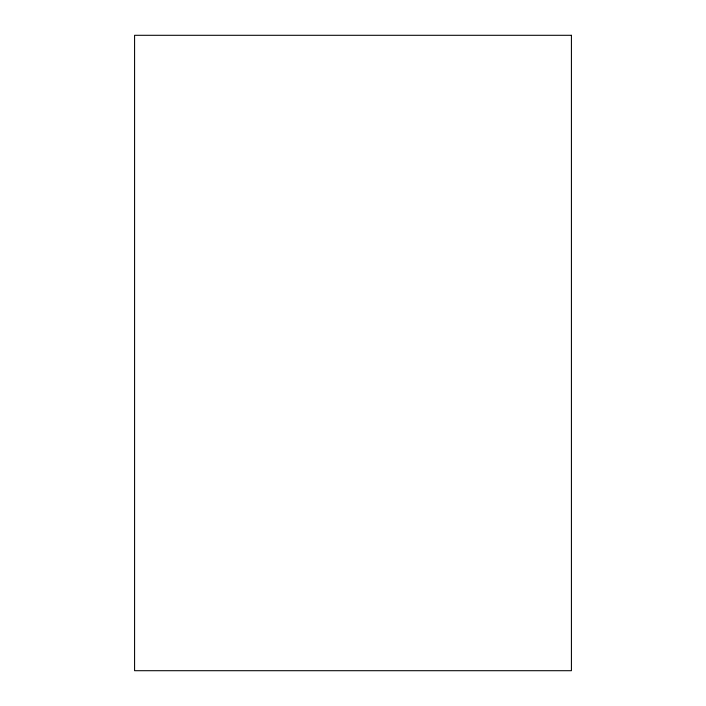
<?xml version="1.0" encoding="UTF-8"?>
<svg xmlns="http://www.w3.org/2000/svg" width="706" height="706" viewBox="0 0 706 706"><rect width="100%" height="100%" fill="white"/><g stroke="black" fill="none" stroke-linecap="round" stroke-linejoin="round"><path stroke-width="1.06" d="M571.419 35.3L134.581 35.3L134.581 670.7L571.419 670.7L571.419 35.3"/></g></svg>
